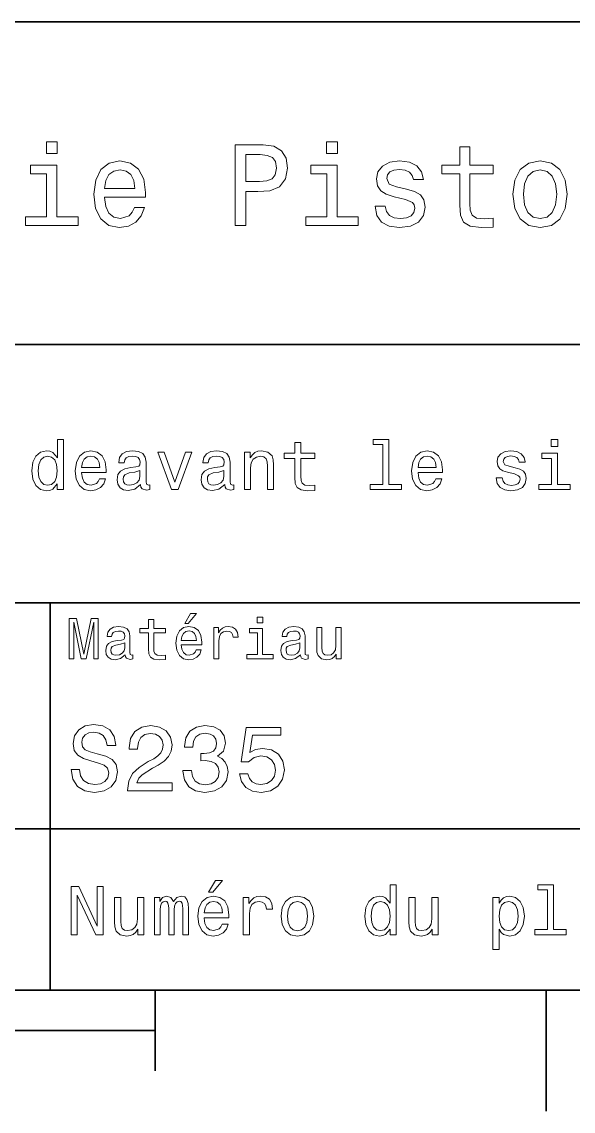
# Model space of a CAD drawing. Extents: x 0 to 297, y 0 to 210.
# Drawn here: x 190.3 to 224.4, y 2.5 to 70 of the extents above; entities that cross this region are included whole.
import ezdxf

# ---------------------------------------------------------------- set-up
doc = ezdxf.new("R2010")
doc.units = 0

msp = doc.modelspace()

# ---------------------------------------------------------------- linework, layer by layer
at = {"color": 7, "lineweight": 35}
for p, q in [((97, 70), (287, 70)), ((162, 50), (287, 50)), ((162, 34), (287, 34)), ((162, 20), (287, 20)), ((10, 10), (287, 10)), ((97, 10), (287, 10)), ((98.5, 7.5), (198.5, 7.5))]:
    msp.add_line(p, q, dxfattribs=at)
at = {"color": 7, "lineweight": 35, "ltscale": 0.35}
msp.add_line((192, 20), (192, 34), dxfattribs=at)
at = {"color": 7, "lineweight": 35, "ltscale": 0.25}
msp.add_line((192, 10), (192, 20), dxfattribs=at)
at = {"color": 7, "lineweight": 35, "ltscale": 0.125}
msp.add_line((198.5, 10), (198.5, 5), dxfattribs=at)
at = {"color": 7, "lineweight": 35, "ltscale": 0.1875}
msp.add_line((222.699997, 10), (222.699997, 2.5), dxfattribs=at)
at = {"color": 7, "lineweight": 13}
for points in [[(192.439484, 62.554031), (191.769455, 62.554031), (191.769455, 61.833572), (192.439484, 61.833572)], [(203.462524, 57.381123), (204.125351, 57.381123), (204.125351, 59.492073), (204.860229, 59.492073), (205.602295, 59.528095), (206.193085, 59.780258), (206.574921, 60.270172), (206.704605, 60.940201), (206.603745, 61.559795), (206.315552, 62.013687), (205.840057, 62.287464), (205.191635, 62.381123), (203.462524, 62.381123)], [(209.788177, 62.554031), (209.118149, 62.554031), (209.118149, 61.833572), (209.788177, 61.833572)], [(217.353027, 60.579971), (217.353027, 58.64193), (217.396255, 58.015129), (217.597992, 57.582851), (218.001434, 57.330688), (218.685883, 57.244236), (219.43515, 57.280258), (219.43515, 57.827808), (218.887604, 57.78458), (218.390488, 57.842216), (218.123917, 58.022331), (218.008652, 58.324928), (217.98703, 58.75), (217.98703, 60.579971), (219.43515, 60.579971), (219.43515, 61.120316), (217.98703, 61.120316), (217.98703, 62.251438), (217.353027, 62.251438), (217.353027, 61.120316), (216.257935, 61.120316), (216.257935, 60.579971)], [(205.01152, 61.76873), (205.443802, 61.725502), (205.760803, 61.588615), (205.94812, 61.336452), (206.01297, 60.940201), (205.940918, 60.522331), (205.746399, 60.270172), (205.414978, 60.140488), (204.96109, 60.104465), (204.125351, 60.104465), (204.125351, 61.76873)], [(192.417862, 57.914265), (192.417862, 61.120316), (190.789627, 61.120316), (190.789627, 60.579971), (191.783859, 60.579971), (191.783859, 57.914265), (190.48703, 57.914265), (190.48703, 57.381123), (193.729111, 57.381123), (193.729111, 57.914265)], [(195.37175, 59.131844), (197.907776, 59.131844), (197.914978, 59.427231), (197.799713, 60.255764), (197.482712, 60.875359), (196.978378, 61.25), (196.30835, 61.386887), (195.65274, 61.242794), (195.148407, 60.839336), (194.824203, 60.183716), (194.708923, 59.319164), (194.817001, 58.432995), (195.141205, 57.78458), (195.638321, 57.381123), (196.286743, 57.244236), (196.848694, 57.337894), (197.309799, 57.582851), (197.648407, 57.971901), (197.842941, 58.490631), (197.216141, 58.490631), (197.086456, 58.20245), (196.899139, 57.986309), (196.365997, 57.8134), (195.955322, 57.892651), (195.645538, 58.14481), (195.443802, 58.555473), (195.37175, 59.110229)], [(195.37175, 59.664986), (195.451004, 60.162102), (195.645538, 60.529537), (195.940918, 60.75288), (196.329971, 60.83213), (196.711807, 60.75288), (197.007202, 60.529537), (197.187317, 60.162102), (197.252167, 59.664986)], [(209.766571, 57.914265), (209.766571, 61.120316), (208.138321, 61.120316), (208.138321, 60.579971), (209.132568, 60.579971), (209.132568, 57.914265), (207.835724, 57.914265), (207.835724, 57.381123), (211.077805, 57.381123), (211.077805, 57.914265)], [(214.060516, 59.636166), (213.44812, 59.780258), (212.994232, 59.945965), (212.842941, 60.28458), (212.886169, 60.522331), (213.03746, 60.695244), (213.282425, 60.803314), (213.635437, 60.846542), (213.97406, 60.803314), (214.240631, 60.67363), (214.413544, 60.479107), (214.485596, 60.219738), (215.105194, 60.219738), (215.105194, 60.23415), (214.997116, 60.70245), (214.701721, 61.069885), (214.240631, 61.30043), (213.635437, 61.386887), (213.023056, 61.30043), (212.57637, 61.062679), (212.29538, 60.709652), (212.208939, 60.262966), (212.273773, 59.830688), (212.475494, 59.528095), (212.806915, 59.311958), (213.289627, 59.16066), (213.995682, 58.987751), (214.427948, 58.807636), (214.543228, 58.663544), (214.586456, 58.447407), (214.521606, 58.180836), (214.348694, 57.979107), (214.067719, 57.849422), (213.693085, 57.806194), (213.296829, 57.849422), (213.008636, 58.000721), (212.814117, 58.245674), (212.734863, 58.584293), (212.122482, 58.584293), (212.223343, 58.007923), (212.518738, 57.590057), (212.98703, 57.337894), (213.635437, 57.244236), (214.312683, 57.337894), (214.809799, 57.590057), (215.112396, 57.993515), (215.220459, 58.519451), (215.141205, 58.973343), (214.917862, 59.283138), (214.55043, 59.484871)], [(220.65274, 59.311958), (220.768005, 58.432995), (221.099426, 57.78458), (221.625366, 57.381123), (222.331421, 57.244236), (223.030258, 57.381123), (223.556198, 57.777374), (223.887604, 58.425793), (224.010086, 59.311958), (223.887604, 60.190922), (223.556198, 60.846542), (223.030258, 61.242794), (222.331421, 61.386887), (221.625366, 61.242794), (221.099426, 60.839336), (220.768005, 60.190922)], [(221.301147, 59.319164), (221.365997, 59.967579), (221.567719, 60.435879), (221.891937, 60.72406), (222.331421, 60.824928), (222.763687, 60.72406), (223.087891, 60.443081), (223.289627, 59.967579), (223.361679, 59.319164), (223.289627, 58.663544), (223.087891, 58.188038), (222.763687, 57.899853), (222.331421, 57.806194), (221.891937, 57.899853), (221.567719, 58.188038), (221.365997, 58.663544)], [(192.446686, 41.378963), (192.446686, 41.020172), (192.827087, 41.020172), (192.827087, 44.12392), (192.451004, 44.12392), (192.451004, 42.98703), (192.161377, 43.315559), (191.984146, 43.393372), (191.780975, 43.42363), (191.413544, 43.337173), (191.128235, 43.0951), (190.942368, 42.706051), (190.877518, 42.182995), (190.942368, 41.659943), (191.128235, 41.266571), (191.413544, 41.020172), (191.780975, 40.938038), (191.984146, 40.9683), (192.16571, 41.046108)], [(207.144104, 42.93948), (207.144104, 41.776657), (207.170029, 41.400574), (207.291077, 41.141209), (207.533142, 40.989914), (207.943817, 40.938038), (208.393372, 40.959652), (208.393372, 41.288185), (208.06485, 41.262245), (207.766571, 41.296829), (207.606628, 41.4049), (207.537476, 41.586456), (207.524506, 41.841499), (207.524506, 42.93948), (208.393372, 42.93948), (208.393372, 43.263687), (207.524506, 43.263687), (207.524506, 43.942364), (207.144104, 43.942364), (207.144104, 43.263687), (206.48703, 43.263687), (206.48703, 42.93948)], [(212.595108, 43.804035), (212.595108, 41.340057), (211.812683, 41.340057), (211.812683, 41.020172), (213.753601, 41.020172), (213.753601, 41.340057), (212.97551, 41.340057), (212.97551, 44.12392), (211.998566, 44.12392), (211.998566, 43.804035)], [(223.423645, 44.12392), (223.021622, 44.12392), (223.021622, 43.691643), (223.423645, 43.691643)], [(193.955338, 42.070606), (195.476944, 42.070606), (195.481262, 42.247837), (195.412109, 42.744957), (195.221909, 43.116714), (194.919312, 43.341499), (194.517288, 43.42363), (194.123917, 43.337173), (193.82132, 43.0951), (193.626801, 42.701729), (193.557632, 42.182995), (193.622482, 41.651295), (193.817001, 41.262245), (194.11528, 41.020172), (194.504318, 40.938038), (194.841492, 40.994236), (195.118164, 41.141209), (195.32132, 41.374638), (195.438049, 41.685879), (195.061966, 41.685879), (194.984146, 41.512966), (194.871765, 41.383286), (194.55188, 41.279537), (194.305481, 41.327087), (194.119598, 41.478386), (193.998566, 41.724785), (193.955338, 42.057636)], [(197.603745, 41.322765), (197.603745, 41.309799), (197.625366, 41.162823), (197.690201, 41.059078), (197.96254, 40.976944), (198.174347, 41.011528), (198.174347, 41.305473), (198.083572, 41.292507), (197.96254, 41.348701), (197.940918, 41.521614), (197.940918, 42.723343), (197.889053, 43.030258), (197.737747, 43.246399), (197.47406, 43.37608), (197.10231, 43.42363), (196.739197, 43.371758), (196.471191, 43.224785), (196.302597, 42.995678), (196.246399, 42.693085), (196.246399, 42.667145), (196.587891, 42.667145), (196.618164, 42.848701), (196.713257, 42.978386), (196.868881, 43.056194), (197.08934, 43.086456), (197.301147, 43.064842), (197.452454, 43), (197.543228, 42.887608), (197.573486, 42.731987), (197.556198, 42.55043), (197.48703, 42.459652), (197.314117, 42.416428), (196.989914, 42.381844), (196.618164, 42.304035), (196.354462, 42.165707), (196.198853, 41.949566), (196.151306, 41.629681), (196.194519, 41.344379), (196.328537, 41.132565), (196.544678, 40.998558), (196.842941, 40.951008), (197.244965, 41.041786)], [(199.523056, 41.020172), (199.925079, 41.020172), (200.772339, 43.341499), (200.378967, 43.341499), (199.726227, 41.469738), (199.060516, 43.341499), (198.662827, 43.341499)], [(202.808365, 41.322765), (202.808365, 41.309799), (202.829971, 41.162823), (202.894821, 41.059078), (203.167145, 40.976944), (203.378967, 41.011528), (203.378967, 41.305473), (203.288193, 41.292507), (203.167145, 41.348701), (203.145538, 41.521614), (203.145538, 42.723343), (203.093658, 43.030258), (202.942368, 43.246399), (202.67868, 43.37608), (202.306915, 43.42363), (201.943802, 43.371758), (201.675797, 43.224785), (201.507202, 42.995678), (201.451019, 42.693085), (201.451019, 42.667145), (201.792511, 42.667145), (201.822769, 42.848701), (201.917877, 42.978386), (202.073486, 43.056194), (202.293945, 43.086456), (202.505768, 43.064842), (202.657059, 43), (202.747849, 42.887608), (202.778107, 42.731987), (202.760803, 42.55043), (202.69165, 42.459652), (202.518738, 42.416428), (202.194534, 42.381844), (201.822769, 42.304035), (201.559082, 42.165707), (201.403458, 41.949566), (201.355911, 41.629681), (201.399139, 41.344379), (201.533142, 41.132565), (201.749283, 40.998558), (202.047546, 40.951008), (202.44957, 41.041786)], [(204.031708, 41.020172), (204.412109, 41.020172), (204.412109, 42.360229), (204.451019, 42.667145), (204.57637, 42.89193), (204.770905, 43.030258), (205.030258, 43.08213), (205.237762, 43.038902), (205.367432, 42.922188), (205.432281, 42.727665), (205.453888, 42.4683), (205.453888, 41.020172), (205.834305, 41.020172), (205.834305, 42.546108), (205.817001, 42.853024), (205.739197, 43.10807), (205.484161, 43.341499), (205.086456, 43.42363), (204.865997, 43.393372), (204.680115, 43.311237), (204.520172, 43.172909), (204.394821, 42.98703), (204.394821, 43.341499), (204.031708, 43.341499)], [(214.773773, 42.070606), (216.295395, 42.070606), (216.299713, 42.247837), (216.23056, 42.744957), (216.040344, 43.116714), (215.737762, 43.341499), (215.335739, 43.42363), (214.942368, 43.337173), (214.639771, 43.0951), (214.445251, 42.701729), (214.376083, 42.182995), (214.440933, 41.651295), (214.635452, 41.262245), (214.933716, 41.020172), (215.322769, 40.938038), (215.659943, 40.994236), (215.9366, 41.141209), (216.139771, 41.374638), (216.256485, 41.685879), (215.880402, 41.685879), (215.802597, 41.512966), (215.690216, 41.383286), (215.370331, 41.279537), (215.123932, 41.327087), (214.938049, 41.478386), (214.817017, 41.724785), (214.773773, 42.057636)], [(220.782425, 42.373199), (220.414993, 42.459652), (220.142654, 42.559078), (220.05188, 42.762245), (220.07782, 42.9049), (220.168594, 43.008644), (220.315567, 43.073486), (220.52739, 43.099422), (220.73056, 43.073486), (220.890503, 42.995678), (220.994247, 42.878963), (221.037476, 42.723343), (221.409225, 42.723343), (221.409225, 42.731987), (221.344391, 43.012966), (221.16716, 43.233429), (220.890503, 43.371758), (220.52739, 43.42363), (220.159943, 43.371758), (219.891937, 43.229107), (219.723358, 43.017292), (219.671478, 42.749279), (219.710388, 42.489914), (219.831421, 42.308357), (220.030273, 42.178673), (220.319885, 42.087894), (220.74353, 41.98415), (221.002884, 41.87608), (221.072052, 41.789623), (221.097992, 41.659943), (221.059082, 41.5), (220.955338, 41.378963), (220.786743, 41.301151), (220.561966, 41.275215), (220.324219, 41.301151), (220.151306, 41.39193), (220.034592, 41.538902), (219.98703, 41.742073), (219.619598, 41.742073), (219.680115, 41.396252), (219.857361, 41.145531), (220.138336, 40.994236), (220.52739, 40.938038), (220.933716, 40.994236), (221.231995, 41.145531), (221.413544, 41.387608), (221.478394, 41.703171), (221.430847, 41.975502), (221.296844, 42.161381), (221.076385, 42.282421)], [(223.410675, 41.340057), (223.410675, 43.263687), (222.433731, 43.263687), (222.433731, 42.93948), (223.030273, 42.93948), (223.030273, 41.340057), (222.252167, 41.340057), (222.252167, 41.020172), (224.197418, 41.020172), (224.197418, 41.340057)], [(191.845825, 43.08213), (192.096542, 43.021614), (192.286743, 42.853024), (192.399139, 42.572044), (192.442368, 42.182995), (192.399139, 41.789623), (192.286743, 41.508644), (192.096542, 41.335735), (191.845825, 41.279537), (191.608063, 41.335735), (191.426514, 41.508644), (191.305481, 41.793949), (191.266571, 42.182995), (191.305481, 42.567722), (191.426514, 42.848701), (191.608063, 43.021614)], [(193.955338, 42.390488), (194.002884, 42.688759), (194.119598, 42.909222), (194.296829, 43.043228), (194.530258, 43.090778), (194.759369, 43.043228), (194.9366, 42.909222), (195.044678, 42.688759), (195.083572, 42.390488)], [(214.773773, 42.390488), (214.821335, 42.688759), (214.938049, 42.909222), (215.11528, 43.043228), (215.348709, 43.090778), (215.57782, 43.043228), (215.755051, 42.909222), (215.863113, 42.688759), (215.902023, 42.390488)], [(197.560516, 41.832851), (197.508652, 41.608067), (197.370316, 41.435158), (197.162827, 41.322765), (196.907776, 41.283859), (196.743515, 41.305473), (196.626801, 41.374638), (196.553314, 41.495678), (196.531708, 41.664265), (196.548996, 41.815559), (196.618164, 41.92363), (196.894806, 42.044666), (197.244965, 42.096542), (197.560516, 42.200287)], [(202.765137, 41.832851), (202.713257, 41.608067), (202.574936, 41.435158), (202.367432, 41.322765), (202.112396, 41.283859), (201.948135, 41.305473), (201.831421, 41.374638), (201.757935, 41.495678), (201.736313, 41.664265), (201.753601, 41.815559), (201.822769, 41.92363), (202.099426, 42.044666), (202.44957, 42.096542), (202.765137, 42.200287)], [(200.341492, 32.728386), (200.554031, 32.728386), (201.054749, 33.340778), (200.701736, 33.340778)], [(205.161377, 33.117435), (204.82637, 33.117435), (204.82637, 32.757202), (205.161377, 32.757202)], [(193.183716, 30.530979), (193.46109, 30.530979), (193.46109, 32.80043), (193.929398, 30.530979), (194.239197, 30.530979), (194.703888, 32.80043), (194.703888, 30.530979), (194.984863, 30.530979), (194.984863, 33.030979), (194.545395, 33.030979), (194.08429, 30.826368), (193.626801, 33.030979), (193.183716, 33.030979)], [(196.656342, 30.78314), (196.656342, 30.772333), (196.674347, 30.649855), (196.728394, 30.5634), (196.955338, 30.494957), (197.131851, 30.523775), (197.131851, 30.768732), (197.056198, 30.757925), (196.955338, 30.804754), (196.937317, 30.948847), (196.937317, 31.950287), (196.894089, 32.206051), (196.768005, 32.386166), (196.548264, 32.494236), (196.23848, 32.533859), (195.935883, 32.490635), (195.71254, 32.368156), (195.572052, 32.177231), (195.525223, 31.925072), (195.525223, 31.903458), (195.809799, 31.903458), (195.835022, 32.054756), (195.914261, 32.162823), (196.043945, 32.227665), (196.227661, 32.25288), (196.404175, 32.234871), (196.530258, 32.180836), (196.605911, 32.087173), (196.631119, 31.957493), (196.616714, 31.806194), (196.559082, 31.730547), (196.414978, 31.694523), (196.144806, 31.665705), (195.835022, 31.600864), (195.61528, 31.48559), (195.485596, 31.305475), (195.445969, 31.038904), (195.481995, 30.801151), (195.593658, 30.62464), (195.773773, 30.512968), (196.022339, 30.473343), (196.357346, 30.54899)], [(198.100861, 32.130402), (198.100861, 31.161383), (198.122482, 30.847982), (198.223343, 30.631844), (198.425079, 30.505762), (198.767288, 30.462536), (199.141937, 30.480547), (199.141937, 30.754322), (198.868149, 30.732708), (198.619598, 30.761526), (198.486313, 30.851583), (198.42868, 31.002882), (198.417862, 31.215418), (198.417862, 32.130402), (199.141937, 32.130402), (199.141937, 32.400574), (198.417862, 32.400574), (198.417862, 32.966137), (198.100861, 32.966137), (198.100861, 32.400574), (197.553314, 32.400574), (197.553314, 32.130402)], [(200.121765, 31.40634), (201.389771, 31.40634), (201.393372, 31.554033), (201.335739, 31.9683), (201.177231, 32.278099), (200.925079, 32.465416), (200.590057, 32.533859), (200.262253, 32.461815), (200.010086, 32.260086), (199.847977, 31.932276), (199.790344, 31.5), (199.844376, 31.056915), (200.006485, 30.732708), (200.255051, 30.530979), (200.579254, 30.462536), (200.860229, 30.509365), (201.090775, 30.631844), (201.260086, 30.826368), (201.357346, 31.085733), (201.043945, 31.085733), (200.979111, 30.941643), (200.885452, 30.833572), (200.618881, 30.747118), (200.413544, 30.786743), (200.258652, 30.912823), (200.157776, 31.118155), (200.121765, 31.395533)], [(202.131851, 30.530979), (202.448853, 30.530979), (202.448853, 31.636887), (202.481262, 31.903458), (202.578537, 32.094379), (202.73703, 32.209652), (202.94957, 32.249279), (203.108063, 32.224064), (203.226944, 32.152016), (203.298996, 32.029537), (203.324203, 31.863832), (203.644806, 31.863832), (203.601593, 32.155621), (203.482712, 32.364552), (203.284576, 32.490635), (203.014404, 32.533859), (202.830688, 32.505043), (202.672195, 32.432995), (202.531708, 32.310516), (202.420029, 32.144814), (202.420029, 32.465416), (202.131851, 32.465416)], [(205.150574, 30.79755), (205.150574, 32.400574), (204.336456, 32.400574), (204.336456, 32.130402), (204.833572, 32.130402), (204.833572, 30.79755), (204.185165, 30.79755), (204.185165, 30.530979), (205.806198, 30.530979), (205.806198, 30.79755)], [(207.499283, 30.78314), (207.499283, 30.772333), (207.517288, 30.649855), (207.57132, 30.5634), (207.798264, 30.494957), (207.974777, 30.523775), (207.974777, 30.768732), (207.899139, 30.757925), (207.798264, 30.804754), (207.780258, 30.948847), (207.780258, 31.950287), (207.73703, 32.206051), (207.610947, 32.386166), (207.391205, 32.494236), (207.081406, 32.533859), (206.778824, 32.490635), (206.555481, 32.368156), (206.414978, 32.177231), (206.368149, 31.925072), (206.368149, 31.903458), (206.65274, 31.903458), (206.677948, 32.054756), (206.757202, 32.162823), (206.886887, 32.227665), (207.070602, 32.25288), (207.247116, 32.234871), (207.373199, 32.180836), (207.448853, 32.087173), (207.47406, 31.957493), (207.459656, 31.806194), (207.402023, 31.730547), (207.257919, 31.694523), (206.987747, 31.665705), (206.677948, 31.600864), (206.458206, 31.48559), (206.328537, 31.305475), (206.28891, 31.038904), (206.324921, 30.801151), (206.4366, 30.62464), (206.616714, 30.512968), (206.86528, 30.473343), (207.200287, 30.54899)], [(210.010086, 32.465416), (209.693085, 32.465416), (209.693085, 31.348703), (209.657059, 31.089336), (209.552597, 30.902016), (209.390488, 30.786743), (209.177948, 30.750719), (209.008636, 30.779539), (208.900574, 30.865993), (208.83934, 31.013687), (208.824921, 31.222622), (208.824921, 32.465416), (208.507919, 32.465416), (208.507919, 31.193804), (208.518738, 30.93804), (208.587173, 30.725504), (208.796112, 30.530979), (209.131119, 30.462536), (209.311234, 30.487751), (209.466141, 30.552593), (209.599426, 30.664265), (209.707489, 30.826368), (209.707489, 30.530979), (210.010086, 30.530979)], [(200.121765, 31.672911), (200.161377, 31.921469), (200.258652, 32.105186), (200.406342, 32.216858), (200.600861, 32.256485), (200.791794, 32.216858), (200.939484, 32.105186), (201.029541, 31.921469), (201.061966, 31.672911)], [(196.620316, 31.208212), (196.577087, 31.020893), (196.461823, 30.876801), (196.28891, 30.78314), (196.07637, 30.750719), (195.939484, 30.768732), (195.842224, 30.826368), (195.780975, 30.927233), (195.76297, 31.067722), (195.777374, 31.193804), (195.835022, 31.283861), (196.065567, 31.384726), (196.357346, 31.427954), (196.620316, 31.514408)], [(207.463257, 31.208212), (207.420029, 31.020893), (207.304749, 30.876801), (207.131851, 30.78314), (206.919312, 30.750719), (206.782425, 30.768732), (206.68515, 30.826368), (206.623917, 30.927233), (206.605911, 31.067722), (206.620316, 31.193804), (206.677948, 31.283861), (206.908508, 31.384726), (207.200287, 31.427954), (207.463257, 31.514408)], [(193.824203, 23.680117), (193.299713, 23.680117), (193.414978, 23.069164), (193.703171, 22.619596), (194.146973, 22.348703), (194.746399, 22.250721), (195.340057, 22.342941), (195.783859, 22.596542), (196.066284, 22.994238), (196.170029, 23.518732), (196.083572, 23.991356), (195.841492, 24.296831), (195.44957, 24.49856), (194.925079, 24.648417), (194.47551, 24.757925), (194.181549, 24.884727), (194.014404, 25.069164), (193.96254, 25.357349), (194.014404, 25.616714), (194.164261, 25.812681), (194.394806, 25.945246), (194.711823, 25.991356), (195.034576, 25.933718), (195.288177, 25.778099), (195.455338, 25.518732), (195.536026, 25.167149), (196.060516, 25.167149), (196.060516, 25.178675), (195.968292, 25.720463), (195.697403, 26.12392), (195.270889, 26.377522), (194.694519, 26.463978), (194.175797, 26.377522), (193.772339, 26.135448), (193.51297, 25.760807), (193.420746, 25.276657), (193.495682, 24.844381), (193.714691, 24.550434), (194.060516, 24.354467), (194.533142, 24.204613), (195, 24.072046), (195.351578, 23.945246), (195.564835, 23.760807), (195.639771, 23.461096), (195.570602, 23.155621), (195.391937, 22.925074), (195.121033, 22.780981), (194.769455, 22.734871), (194.377518, 22.798271), (194.077805, 22.98271), (193.887604, 23.282421)], [(196.798264, 22.360231), (199.547546, 22.360231), (199.547546, 22.855909), (197.374634, 22.855909), (197.495682, 23.126802), (197.703171, 23.351585), (198.342941, 23.760807), (198.682999, 23.933718), (199.0634, 24.181557), (199.33429, 24.469742), (199.489914, 24.809799), (199.547546, 25.195967), (199.44957, 25.680117), (199.17868, 26.06052), (198.763687, 26.302595), (198.227661, 26.38905), (197.674347, 26.291067), (197.253601, 26.020174), (196.982712, 25.587896), (196.890488, 25.017292), (196.890488, 24.9366), (197.414978, 24.9366), (197.414978, 24.98271), (197.466858, 25.374641), (197.622482, 25.662825), (197.870316, 25.847263), (198.198853, 25.910664), (198.533142, 25.853027), (198.780975, 25.708935), (198.942368, 25.48415), (199, 25.201729), (198.959656, 24.9366), (198.850143, 24.711817), (198.66571, 24.51585), (198.412109, 24.342941), (198.072052, 24.158503), (197.507202, 23.801153), (197.109512, 23.42075), (196.873199, 22.959656), (196.798264, 22.377522)], [(200.221909, 23.616716), (200.221909, 23.57637), (200.314117, 23.023056), (200.585022, 22.60807), (201.01152, 22.342941), (201.57637, 22.244957), (202.175797, 22.342941), (202.625366, 22.596542), (202.913544, 23), (203.017288, 23.518732), (202.971176, 23.858791), (202.844376, 24.135448), (202.636887, 24.348703), (202.360229, 24.504324), (202.734863, 24.815563), (202.867432, 25.311239), (202.780975, 25.760807), (202.533142, 26.100864), (202.129684, 26.314121), (201.57637, 26.38905), (201.057632, 26.296831), (200.659943, 26.043228), (200.400574, 25.639771), (200.314117, 25.103746), (200.314117, 25.063402), (200.827087, 25.063402), (200.873199, 25.432278), (201.023056, 25.697407), (201.265137, 25.858791), (201.605194, 25.916428), (201.904892, 25.870317), (202.123917, 25.749281), (202.256485, 25.553314), (202.30835, 25.288185), (202.256485, 25.005764), (202.118149, 24.815563), (201.876083, 24.700289), (201.547546, 24.665707), (201.322769, 24.671471), (201.322769, 24.216139), (201.605194, 24.227667), (201.968292, 24.175793), (202.239197, 24.037464), (202.400574, 23.812681), (202.458206, 23.518732), (202.394806, 23.184439), (202.227661, 22.9366), (201.96254, 22.780981), (201.610947, 22.729107), (201.247833, 22.786745), (200.982712, 22.959656), (200.815567, 23.236313), (200.752167, 23.616716)], [(203.714691, 23.40346), (203.841492, 22.930836), (204.123917, 22.56196), (204.53891, 22.331413), (205.069168, 22.244957), (205.651291, 22.348703), (206.106628, 22.631124), (206.394806, 23.080692), (206.504318, 23.657061), (206.406342, 24.193085), (206.129684, 24.613834), (205.697403, 24.884727), (205.138336, 24.98271), (204.706055, 24.913546), (204.371765, 24.723343), (204.533142, 25.801153), (206.285309, 25.801153), (206.285309, 26.273777), (204.146973, 26.273777), (203.829971, 24.152739), (204.291061, 24.152739), (204.625366, 24.423632), (205.05188, 24.521614), (205.420746, 24.458214), (205.703171, 24.273777), (205.881851, 23.991356), (205.945251, 23.628242), (205.881851, 23.265131), (205.697403, 22.98271), (205.414978, 22.804035), (205.05188, 22.740635), (204.746399, 22.780981), (204.510086, 22.913546), (204.337173, 23.121038), (204.250717, 23.40346)], [(193.315567, 13.428675), (193.674347, 13.428675), (193.674347, 15.888329), (194.824203, 13.428675), (195.286743, 13.428675), (195.286743, 16.428675), (194.92363, 16.428675), (194.92363, 13.969021), (193.786743, 16.428675), (193.315567, 16.428675)], [(201.809799, 16.065563), (202.06485, 16.065563), (202.66571, 16.800432), (202.242081, 16.800432)], [(213.048996, 13.787464), (213.048996, 13.428675), (213.429398, 13.428675), (213.429398, 16.532421), (213.053314, 16.532421), (213.053314, 15.395534), (212.763687, 15.724064), (212.586456, 15.801874), (212.383286, 15.832133), (212.015854, 15.745678), (211.730545, 15.503603), (211.544662, 15.114553), (211.479828, 14.591499), (211.544662, 14.068444), (211.730545, 13.675073), (212.015854, 13.428675), (212.383286, 13.346542), (212.586456, 13.376801), (212.768005, 13.454611)], [(222.788193, 16.212536), (222.788193, 13.748559), (222.005768, 13.748559), (222.005768, 13.428675), (223.946686, 13.428675), (223.946686, 13.748559), (223.168594, 13.748559), (223.168594, 16.532421), (222.19165, 16.532421), (222.19165, 16.212536)], [(197.798279, 15.75), (197.417862, 15.75), (197.417862, 14.409943), (197.374634, 14.098703), (197.249283, 13.873919), (197.054749, 13.735591), (196.799713, 13.692364), (196.596542, 13.726946), (196.466858, 13.830692), (196.393372, 14.007925), (196.376083, 14.258646), (196.376083, 15.75), (195.995682, 15.75), (195.995682, 14.224064), (196.008652, 13.917148), (196.090775, 13.662104), (196.341492, 13.428675), (196.743515, 13.346542), (196.959656, 13.376801), (197.145538, 13.454611), (197.305481, 13.588617), (197.435165, 13.783141), (197.435165, 13.428675), (197.798279, 13.428675)], [(198.459656, 13.428675), (198.809799, 13.428675), (198.809799, 14.980548), (198.831406, 15.213978), (198.896255, 15.382565), (198.995682, 15.481989), (199.125366, 15.520894), (199.229111, 15.486312), (199.298279, 15.399857), (199.332855, 15.252882), (199.345825, 15.058358), (199.345825, 13.428675), (199.674347, 13.428675), (199.674347, 14.980548), (199.695969, 15.209655), (199.760803, 15.378242), (199.864548, 15.481989), (199.994232, 15.520894), (200.097977, 15.486312), (200.167145, 15.399857), (200.210373, 15.058358), (200.210373, 13.428675), (200.560516, 13.428675), (200.560516, 15.032421), (200.53891, 15.365274), (200.469742, 15.620317), (200.331406, 15.775937), (200.106628, 15.832133), (199.842941, 15.745678), (199.639771, 15.494957), (199.479828, 15.741355), (199.211823, 15.832133), (198.965424, 15.745678), (198.796829, 15.503603), (198.796829, 15.75), (198.459656, 15.75)], [(201.546112, 14.479107), (203.067719, 14.479107), (203.072052, 14.656341), (203.002884, 15.153459), (202.812683, 15.525217), (202.510086, 15.75), (202.108063, 15.832133), (201.714691, 15.745678), (201.412109, 15.503603), (201.217575, 15.110231), (201.148422, 14.591499), (201.213257, 14.059798), (201.407776, 13.67075), (201.706055, 13.428675), (202.095108, 13.346542), (202.432281, 13.402739), (202.708939, 13.549712), (202.912109, 13.783141), (203.028824, 14.09438), (202.65274, 14.09438), (202.574936, 13.92147), (202.46254, 13.791787), (202.142654, 13.688041), (201.896255, 13.735591), (201.710373, 13.886888), (201.58934, 14.133286), (201.546112, 14.466139)], [(203.958221, 13.428675), (204.338623, 13.428675), (204.338623, 14.755764), (204.377518, 15.075649), (204.494232, 15.304755), (204.684433, 15.443084), (204.939484, 15.490635), (205.129684, 15.460375), (205.272339, 15.373919), (205.358795, 15.226946), (205.389053, 15.028098), (205.773773, 15.028098), (205.721909, 15.378242), (205.579254, 15.628963), (205.341492, 15.78026), (205.017288, 15.832133), (204.796829, 15.797551), (204.606628, 15.711096), (204.438034, 15.564121), (204.304031, 15.365274), (204.304031, 15.75), (203.958221, 15.75)], [(206.305481, 14.587176), (206.374634, 14.059798), (206.573486, 13.67075), (206.889053, 13.428675), (207.312683, 13.346542), (207.731995, 13.428675), (208.047546, 13.666427), (208.246399, 14.055476), (208.319885, 14.587176), (208.246399, 15.114553), (208.047546, 15.507925), (207.731995, 15.745678), (207.312683, 15.832133), (206.889053, 15.745678), (206.573486, 15.503603), (206.374634, 15.114553)], [(216.014404, 15.75), (215.634003, 15.75), (215.634003, 14.409943), (215.590775, 14.098703), (215.465424, 13.873919), (215.270889, 13.735591), (215.015854, 13.692364), (214.812683, 13.726946), (214.682999, 13.830692), (214.609512, 14.007925), (214.592224, 14.258646), (214.592224, 15.75), (214.211823, 15.75), (214.211823, 14.224064), (214.224792, 13.917148), (214.306915, 13.662104), (214.557632, 13.428675), (214.959656, 13.346542), (215.175797, 13.376801), (215.361679, 13.454611), (215.521622, 13.588617), (215.651306, 13.783141), (215.651306, 13.428675), (216.014404, 13.428675)], [(219.788193, 15.391211), (219.788193, 15.75), (219.407776, 15.75), (219.407776, 12.529539), (219.788193, 12.529539), (219.788193, 13.783141), (219.922195, 13.579971), (220.073486, 13.445966), (220.453888, 13.346542), (220.817001, 13.428675), (221.10231, 13.675073), (221.288193, 14.064121), (221.357346, 14.591499), (221.288193, 15.114553), (221.10231, 15.503603), (220.817001, 15.745678), (220.453888, 15.832133), (220.246399, 15.806196), (220.069168, 15.724064), (219.917877, 15.585735)], [(201.546112, 14.798992), (201.593658, 15.097262), (201.710373, 15.317724), (201.887604, 15.45173), (202.121033, 15.49928), (202.350143, 15.45173), (202.527374, 15.317724), (202.635452, 15.097262), (202.674347, 14.798992)], [(206.694519, 14.591499), (206.733429, 14.980548), (206.854462, 15.261528), (207.048996, 15.434439), (207.312683, 15.494957), (207.572052, 15.434439), (207.766571, 15.26585), (207.887604, 14.980548), (207.930832, 14.591499), (207.887604, 14.198127), (207.766571, 13.912825), (207.572052, 13.739914), (207.312683, 13.683718), (207.048996, 13.739914), (206.854462, 13.912825), (206.733429, 14.198127)], [(212.44812, 15.490635), (212.698853, 15.430116), (212.889053, 15.261528), (213.001434, 14.980548), (213.044678, 14.591499), (213.001434, 14.198127), (212.889053, 13.917148), (212.698853, 13.744237), (212.44812, 13.688041), (212.210373, 13.744237), (212.028824, 13.917148), (211.907776, 14.20245), (211.868881, 14.591499), (211.907776, 14.976225), (212.028824, 15.257205), (212.210373, 15.430116)], [(220.389053, 13.688041), (220.134003, 13.744237), (219.948135, 13.917148), (219.831421, 14.198127), (219.792511, 14.591499), (219.831421, 14.980548), (219.948135, 15.261528), (220.134003, 15.430116), (220.389053, 15.490635), (220.622482, 15.430116), (220.808365, 15.257205), (220.925079, 14.976225), (220.968307, 14.591499), (220.925079, 14.20245), (220.808365, 13.917148), (220.622482, 13.744237)]]:
    msp.add_lwpolyline(points, close=True, dxfattribs=at)

doc.saveas('drawing.dxf')
